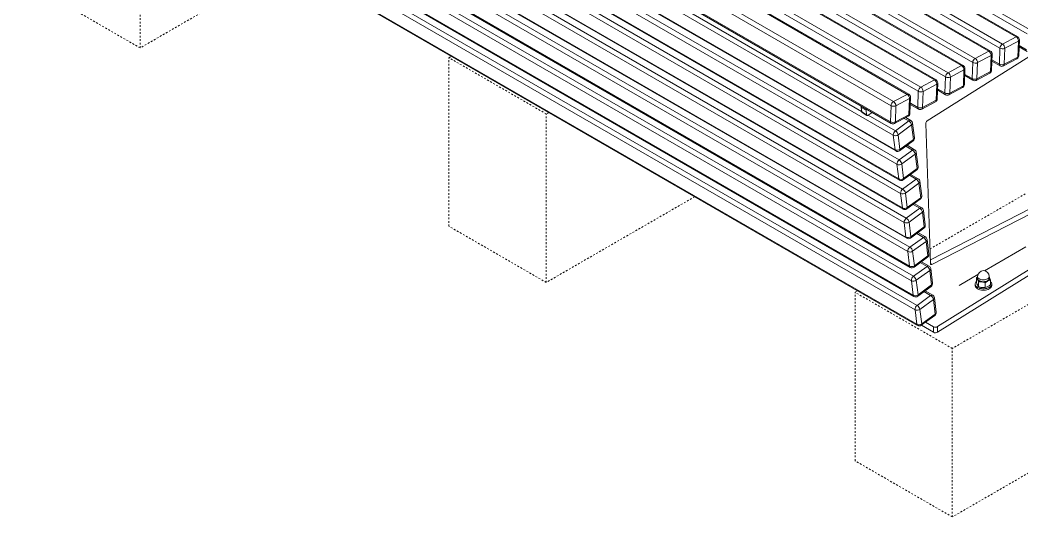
# Model space of a CAD drawing. Header units: inches. Extents: x -7 to 252, y -1 to 205.
# Drawn here: x 161.1 to 218.5, y 41.3 to 69.7 of the extents above; entities that cross this region are included whole.
import ezdxf

# ---------------------------------------------------------------- set-up
doc = ezdxf.new("R2010")
doc.units = ezdxf.units.IN
doc.linetypes.add('HIDDEN', pattern=[1.905, 1.27, -0.635])
doc.layers.add('ZANO_R', color=7, linetype='Continuous', lineweight=0)
doc.layers.add('ZANO_R_przerywana', color=250, linetype='HIDDEN', lineweight=0)

msp = doc.modelspace()

# ---------------------------------------------------------------- linework, layer by layer
at = {"layer": 'ZANO_R'}
for p, q in [((218.16745, 68.78542), (168.33608, 97.55246)), ((218.25999, 68.79192), (168.42862, 97.55896)), ((218.80129, 68.95952), (168.96992, 97.72656)), ((169.11487, 97.96404), (218.94624, 69.197)), ((167.55729, 97.14088), (217.38866, 68.37385)), ((216.60987, 67.96227), (166.7785, 96.72931)), ((216.70241, 67.96877), (166.87104, 96.7358)), ((217.24371, 68.13637), (167.41234, 96.9034)), ((215.05229, 67.13912), (165.22092, 95.90616)), ((215.14483, 67.14562), (165.31346, 95.91265)), ((215.68613, 67.31321), (165.85476, 96.08025)), ((165.99971, 96.31773), (215.83108, 67.5507)), ((214.12855, 66.49006), (164.29718, 95.2571)), ((164.44213, 95.49458), (214.2735, 66.72754)), ((162.88455, 94.67143), (212.71592, 65.90439)), ((213.49471, 66.31597), (163.66334, 95.083)), ((213.58725, 66.32246), (163.75588, 95.0895)), ((211.93713, 65.49282), (162.10576, 94.25985)), ((212.02967, 65.49931), (162.1983, 94.26635)), ((212.57097, 65.66691), (162.7396, 94.43395)), ((211.01339, 64.84376), (161.18202, 93.6108)), ((161.32697, 93.84828), (211.15834, 65.08124)), ((161.14911, 92.69248), (210.98048, 63.92544)), ((161.18976, 92.59549), (211.02113, 63.82845)), ((211.14156, 63.15378), (161.31019, 91.92082)), ((161.42963, 92.17045), (209.32763, 64.51953)), ((161.41385, 91.08853), (211.24521, 62.32149)), ((161.45339, 91.01906), (211.28476, 62.25203)), ((211.34887, 61.48921), (161.5175, 90.25624)), ((161.63695, 90.50588), (211.46832, 61.73885)), ((161.62116, 89.42396), (211.45253, 60.65692)), ((161.6607, 89.35449), (211.49207, 60.58745)), ((211.55619, 59.82463), (161.72482, 88.59167)), ((161.84426, 88.84131), (211.67563, 60.07427)), ((161.82847, 87.75939), (211.65984, 58.99235)), ((161.86802, 87.68992), (211.69938, 58.92288)), ((211.7635, 58.16006), (161.93213, 86.9271)), ((162.05158, 87.17674), (211.88295, 58.4097)), ((162.03579, 86.09481), (211.86716, 57.32778)), ((162.07533, 86.02535), (211.9067, 57.25831)), ((162.25889, 85.51217), (212.09026, 56.74513)), ((211.97082, 56.49549), (162.13945, 85.26253)), ((162.2431, 84.43024), (212.07447, 55.6632)), ((162.28264, 84.36078), (212.11401, 55.59374)), ((162.46621, 83.84759), (212.29758, 55.08056)), ((212.17813, 54.83092), (162.34676, 83.59796)), ((162.45042, 82.76567), (212.28179, 53.99863)), ((162.48996, 82.6962), (212.32133, 53.92917)), ((162.67352, 82.18302), (212.50489, 53.41598)), ((212.38545, 53.16635), (162.55408, 81.93338)), ((162.65773, 81.1011), (212.4891, 52.33406)), ((162.69727, 81.03163), (212.52864, 52.26459)), ((213.07831, 63.973), (221.18834, 69.09746)), ((217.38866, 68.37385), (218.16745, 68.78542)), ((218.30076, 68.54108), (217.52197, 68.12951)), ((218.26785, 67.62276), (218.30076, 68.54108)), ((218.32538, 67.69607), (218.35829, 68.61439)), ((218.34648, 68.28476), (218.76838, 68.0412)), ((215.83108, 67.5507), (216.60987, 67.96227)), ((216.74319, 67.71793), (215.9644, 67.30636)), ((216.71027, 66.79961), (216.74319, 67.71793)), ((216.7678, 66.87292), (216.80071, 67.79124)), ((217.2108, 67.21805), (217.24371, 68.13637)), ((217.52197, 68.12951), (217.48906, 67.21119)), ((218.3439, 68.21273), (218.80903, 67.94421)), ((214.2735, 66.72754), (215.05229, 67.13912)), ((215.65322, 66.39489), (215.68613, 67.31321)), ((215.9644, 67.30636), (215.93148, 66.38804)), ((216.78632, 67.38957), (217.25145, 67.12106)), ((216.7889, 67.4616), (217.2108, 67.21805)), ((217.44184, 67.1175), (218.22063, 67.52908)), ((217.48906, 67.21119), (218.26785, 67.62276)), ((215.18561, 66.89478), (214.40682, 66.4832)), ((215.15269, 65.97646), (215.18561, 66.89478)), ((215.21022, 66.04976), (215.24313, 66.96808)), ((215.22874, 66.56642), (215.69387, 66.29791)), ((215.23132, 66.63845), (215.65322, 66.39489)), ((215.88426, 66.29435), (216.66305, 66.70593)), ((215.93148, 66.38804), (216.71027, 66.79961)), ((212.71592, 65.90439), (213.49471, 66.31597)), ((213.62803, 66.07163), (212.84924, 65.66005)), ((213.59511, 65.15331), (213.62803, 66.07163)), ((213.65264, 65.22661), (213.68555, 66.14493)), ((214.09564, 65.57174), (214.12855, 66.49006)), ((214.40682, 66.4832), (214.3739, 65.56488)), ((214.3739, 65.56488), (215.15269, 65.97646)), ((211.15834, 65.08124), (211.93713, 65.49282)), ((212.53806, 64.74859), (212.57097, 65.66691)), ((212.84924, 65.66005), (212.81632, 64.74173)), ((213.67116, 65.74327), (214.13629, 65.47476)), ((213.67374, 65.8153), (214.09564, 65.57174)), ((214.32668, 65.4712), (215.10547, 65.88277)), ((209.30273, 64.82047), (209.30016, 64.74875)), ((210.98048, 63.92544), (211.01339, 64.84376)), ((211.29166, 64.8369), (211.25874, 63.91858)), ((212.07045, 65.24848), (211.29166, 64.8369)), ((212.03753, 64.33016), (212.07045, 65.24848)), ((212.09506, 64.40346), (212.12797, 65.32178)), ((212.11358, 64.92012), (212.57871, 64.6516)), ((212.11616, 64.99215), (212.53806, 64.74859)), ((212.7691, 64.64805), (213.54789, 65.05962)), ((212.81632, 64.74173), (213.59511, 65.15331)), ((209.30016, 64.74875), (209.57855, 64.58804)), ((209.33107, 64.4908), (209.30016, 64.74875)), ((209.33107, 64.4908), (209.60946, 64.33009)), ((209.35485, 64.44871), (209.63323, 64.288)), ((209.58112, 64.65976), (209.57855, 64.58804)), ((209.60946, 64.33009), (209.57855, 64.58804)), ((209.92336, 64.46218), (209.70339, 64.30111)), ((209.70453, 64.30195), (211.261, 63.40342)), ((211.25874, 63.91858), (212.03753, 64.33016)), ((211.21152, 63.82489), (211.99031, 64.23647)), ((211.261, 63.40342), (212.03357, 63.96911)), ((212.19127, 63.74013), (211.41871, 63.17444)), ((212.03357, 63.96911), (211.77111, 64.12062)), ((212.15049, 63.99097), (211.85192, 64.16333)), ((212.29493, 62.90784), (212.19127, 63.74013)), ((212.35107, 63.01253), (212.24741, 63.84481)), ((213.00117, 63.82861), (213.27257, 55.80871)), ((211.24521, 62.32149), (211.14156, 63.15378)), ((211.41871, 63.17444), (211.52237, 62.34215)), ((211.49947, 62.26369), (212.27203, 62.82938)), ((211.52237, 62.34215), (212.29493, 62.90784)), ((212.24088, 62.30453), (211.85751, 62.52585)), ((212.35781, 62.32639), (211.92574, 62.57582)), ((211.46832, 61.73885), (212.24088, 62.30453)), ((212.39858, 62.07556), (211.62602, 61.50987)), ((212.50224, 61.24327), (212.39858, 62.07556)), ((212.55839, 61.34796), (212.45473, 62.18024)), ((211.45253, 60.65692), (211.34887, 61.48921)), ((211.62602, 61.50987), (211.72968, 60.67758)), ((211.70678, 60.59911), (212.47934, 61.1648)), ((211.72968, 60.67758), (212.50224, 61.24327)), ((212.4482, 60.63996), (212.06482, 60.86128)), ((212.56512, 60.66182), (212.13306, 60.91125)), ((211.67563, 60.07427), (212.4482, 60.63996)), ((212.6059, 60.41099), (211.83334, 59.8453)), ((212.70956, 59.5787), (212.6059, 60.41099)), ((212.7657, 59.68338), (212.66204, 60.51567)), ((211.65984, 58.99235), (211.55619, 59.82463)), ((211.83334, 59.8453), (211.93699, 59.01301)), ((213.26537, 56.02137), (220.97398, 59.99034)), ((213.35151, 55.76168), (221.25237, 59.82963)), ((211.91409, 58.93454), (212.68666, 59.50023)), ((211.93699, 59.01301), (212.70956, 59.5787)), ((212.65551, 58.97539), (212.27214, 59.19671)), ((212.77244, 58.99725), (212.34037, 59.24667)), ((211.88295, 58.4097), (212.65551, 58.97539)), ((212.81321, 58.74641), (212.04065, 58.18072)), ((212.91687, 57.91413), (212.81321, 58.74641)), ((212.97302, 58.01881), (212.86936, 58.8511)), ((211.86716, 57.32778), (211.7635, 58.16006)), ((212.04065, 58.18072), (212.14431, 57.34844)), ((212.12141, 57.26997), (212.89397, 57.83566)), ((212.14431, 57.34844), (212.91687, 57.91413)), ((212.86283, 57.31082), (212.47945, 57.53213)), ((212.97975, 57.33268), (212.54769, 57.5821)), ((213.67281, 52.20031), (222.4667, 57.68875)), ((213.67281, 51.87883), (222.4667, 57.36728)), ((212.09026, 56.74513), (212.86283, 57.31082)), ((213.02053, 57.08184), (212.24797, 56.51615)), ((213.12419, 56.24956), (213.02053, 57.08184)), ((213.18033, 56.35424), (213.07667, 57.18653)), ((212.07447, 55.6632), (211.97082, 56.49549)), ((212.24797, 56.51615), (212.35162, 55.68387)), ((212.35162, 55.68387), (213.12419, 56.24956)), ((218.72989, 56.76177), (216.36934, 55.39905)), ((212.29758, 55.08056), (213.07014, 55.64625)), ((212.32872, 55.6054), (213.10129, 56.17109)), ((213.07014, 55.64625), (212.68677, 55.86756)), ((213.18707, 55.66811), (212.755, 55.91753)), ((213.27263, 55.80722), (213.35151, 55.76168)), ((213.22784, 55.41727), (212.45528, 54.85158)), ((213.3315, 54.58498), (213.22784, 55.41727)), ((213.38765, 54.68967), (213.28399, 55.52195)), ((215.98492, 55.17713), (214.91319, 54.55843)), ((215.9677, 55.07118), (215.9677, 54.9667)), ((216.63699, 54.9667), (216.63699, 55.07118)), ((212.28179, 53.99863), (212.17813, 54.83092)), ((212.45528, 54.85158), (212.55894, 54.01929)), ((212.53604, 53.94082), (213.3086, 54.50651)), ((212.55894, 54.01929), (213.3315, 54.58498)), ((215.82991, 54.63719), (215.82991, 54.55683)), ((215.90715, 54.99396), (215.96771, 55.04245)), ((215.90715, 54.99396), (215.90715, 54.72417)), ((216.01304, 54.76581), (216.01304, 54.49602)), ((216.40824, 54.70468), (216.40824, 54.43489)), ((216.63699, 55.0259), (216.64461, 55.01161)), ((216.69755, 54.87169), (216.69755, 54.6019)), ((216.77479, 54.55683), (216.77479, 54.6372)), ((208.9481, 54.16829), (209.08954, 54.24994)), ((212.50489, 53.41598), (213.27745, 53.98168)), ((213.27745, 53.98168), (212.89408, 54.20299)), ((213.39438, 54.00353), (212.96232, 54.25296)), ((213.43516, 53.7527), (212.6626, 53.18701)), ((213.53882, 52.92041), (213.43516, 53.7527)), ((213.59496, 53.0251), (213.4913, 53.85738)), ((212.4891, 52.33406), (212.38545, 53.16635)), ((212.6626, 53.18701), (212.76625, 52.35472)), ((212.74335, 52.27625), (213.51592, 52.84194)), ((212.76625, 52.35472), (213.53882, 52.92041)), ((212.74761, 52.27936), (213.44584, 51.87628)), ((212.99309, 52.45912), (213.44584, 52.19775)), ((213.44584, 51.87628), (213.44584, 52.19775)), ((213.67281, 52.20031), (213.67281, 51.87883))]:
    msp.add_line(p, q, dxfattribs=at)
at = {"layer": 'ZANO_R', "flags": 128}
for points in [[(209.60946, 64.33009), (209.61316, 64.31375), (209.61991, 64.30037), (209.62947, 64.29047), (209.64145, 64.28442), (209.6554, 64.28247), (209.67077, 64.28468), (209.68698, 64.29098), (209.70339, 64.30111)], [(216.53898, 54.93458), (216.48461, 54.90916), (216.42228, 54.89083), (216.3547, 54.88037), (216.28484, 54.87826), (216.21574, 54.88458), (216.15042, 54.89905), (216.09175, 54.92105), (216.04228, 54.94961), (216.00418, 54.98348), (215.97911, 55.02118), (215.96816, 55.06107), (215.9677, 55.07118)], [(216.63642, 54.36398), (216.57333, 54.33342), (216.50201, 54.30965), (216.42463, 54.29339), (216.34353, 54.28513), (216.26118, 54.28513), (216.18007, 54.29339), (216.10269, 54.30965), (216.03137, 54.33342), (215.96828, 54.36398), (215.91535, 54.4004), (215.87418, 54.44156), (215.84601, 54.48624), (215.83171, 54.53306), (215.82991, 54.55683)], [(216.63642, 54.44434), (216.57333, 54.41379), (216.50201, 54.39002), (216.42463, 54.37376), (216.34353, 54.3655), (216.26118, 54.3655), (216.18007, 54.37376), (216.10269, 54.39002), (216.03137, 54.41379), (215.96828, 54.44434), (215.91535, 54.48076), (215.87418, 54.52193), (215.84601, 54.56661), (215.83171, 54.61343), (215.83171, 54.66097), (215.84601, 54.70779), (215.87417, 54.75246), (215.90715, 54.78664)], [(215.90715, 54.99396), (215.93309, 54.95682), (215.96009, 54.90572)], [(216.54594, 54.81805), (216.49192, 54.79262), (216.43014, 54.77399), (216.36313, 54.76292), (216.29362, 54.75986), (216.22448, 54.76495), (216.15852, 54.77796), (216.09846, 54.79837), (216.04674, 54.82535), (216.00548, 54.85778), (215.97638, 54.89435), (215.96062, 54.93354), (215.95886, 54.97377), (215.9677, 55.00587)], [(216.01304, 54.49602), (215.9871, 54.53316), (215.96009, 54.58425)], [(215.9677, 54.9667), (215.96816, 54.95659), (215.97911, 54.9167), (216.00418, 54.879), (216.04228, 54.84513), (216.09175, 54.81657), (216.15042, 54.79457), (216.21574, 54.7801), (216.28484, 54.77378), (216.3547, 54.7759), (216.42228, 54.78635), (216.48461, 54.80469), (216.53898, 54.8301)], [(216.01304, 54.76581), (216.10985, 54.76958), (216.21064, 54.76109)], [(216.40824, 54.70468), (216.51566, 54.7907), (216.5529, 54.81403)], [(216.5529, 54.49256), (216.51566, 54.4729), (216.40824, 54.43489)], [(216.69755, 54.78664), (216.73052, 54.75246), (216.75869, 54.70778), (216.77299, 54.66096), (216.77299, 54.61343), (216.75869, 54.56661), (216.73053, 54.52193), (216.68935, 54.48076), (216.63642, 54.44434)], [(216.64461, 55.01161), (216.64084, 55.01958), (216.637, 55.02667)], [(216.69755, 54.87169), (216.67161, 54.94633), (216.64461, 55.01161)], [(216.40824, 54.43489), (216.31143, 54.43112), (216.21064, 54.43962)]]:
    msp.add_lwpolyline(points, dxfattribs=at)
at = {"layer": 'ZANO_R'}
for centre, radius, start, end in [((217.54498, 68.11546), 0.302, 121.1738316, 176.0303481), ((217.22999, 68.12873), 0.29199, 0.151557, 57.083598), ((218.21952, 68.70607), 0.09491, 64.7611518, 123.2696255), ((218.00878, 68.54031), 0.29199, 0.1515478, 57.0835953), ((218.16157, 68.62144), 0.19685, 357.9472048, 60.0026883), ((218.26632, 68.62734), 0.09288, 291.766905, 351.9845553), ((216.66194, 67.88291), 0.09491, 64.761052, 123.2695219), ((216.4512, 67.71716), 0.29199, 0.1517037, 57.0834276), ((216.60399, 67.79829), 0.19685, 357.9472048, 60.0026883), ((216.70874, 67.80419), 0.09288, 291.7669856, 351.9844746), ((217.38979, 68.41468), 0.31432, 242.3069062, 294.8690694), ((218.12865, 67.70312), 0.19685, 297.855622, 357.9472048), ((218.23341, 67.70902), 0.09288, 291.7665255, 351.9848439), ((215.10436, 67.05976), 0.09491, 64.7610139, 123.2696338), ((214.89362, 66.89401), 0.29199, 0.1517224, 57.0834326), ((215.04641, 66.97513), 0.19685, 357.9472048, 60.0026883), ((215.9874, 67.29231), 0.302, 121.1738481, 176.0303188), ((215.83221, 67.59153), 0.31432, 242.3068246, 294.8691017), ((215.67241, 67.30558), 0.29199, 0.1517106, 57.0834326), ((217.3108, 67.20295), 0.10113, 171.4152764, 234.0681013), ((217.35687, 67.49636), 0.31432, 242.3069151, 294.8690605), ((217.34986, 67.29154), 0.19685, 240.0026883, 297.855622), ((217.3888, 67.20297), 0.10059, 301.821044, 4.6834163), ((218.16759, 67.61455), 0.1006, 301.8224962, 4.681964), ((214.42982, 66.46916), 0.30199, 121.1736973, 176.0304825), ((214.11483, 66.48243), 0.29199, 0.1513925, 57.0835535), ((215.15116, 66.98103), 0.09288, 291.7669342, 351.984526), ((216.57107, 66.87997), 0.19685, 297.855622, 357.9472048), ((216.61001, 66.7914), 0.10059, 301.8211571, 4.6832443), ((216.67583, 66.88587), 0.09288, 291.7665043, 351.984956), ((213.54678, 66.23661), 0.09491, 64.7603007, 123.270014), ((213.33604, 66.07085), 0.29199, 0.1517129, 57.0832331), ((213.48883, 66.15198), 0.19685, 357.9472048, 60.0026883), ((213.59358, 66.15788), 0.09288, 291.7672604, 351.9839804), ((214.27463, 66.76838), 0.31432, 242.3067263, 294.8691219), ((215.0135, 66.05681), 0.19685, 297.855622, 357.9472048), ((215.05243, 65.96825), 0.1006, 301.8225686, 4.6818917), ((215.11825, 66.06271), 0.09288, 291.7668243, 351.984636), ((215.75322, 66.3798), 0.10113, 171.4153515, 234.0679758), ((215.79929, 66.67321), 0.31432, 242.3069897, 294.8689366), ((215.79228, 66.46839), 0.19685, 240.0026883, 297.855622), ((215.83122, 66.37982), 0.10059, 301.8211561, 4.6831864), ((211.9892, 65.41346), 0.09491, 64.7604102, 123.2699046), ((211.77846, 65.2477), 0.29199, 0.151718, 57.0832281), ((211.93125, 65.32883), 0.19685, 357.9472048, 60.0026883), ((212.87224, 65.646), 0.30199, 121.1736771, 176.0304898), ((212.71705, 65.94522), 0.31432, 242.3067061, 294.8691175), ((212.55725, 65.65928), 0.29199, 0.1517053, 57.0832408), ((214.19564, 65.55665), 0.10114, 171.4163008, 234.0665088), ((214.24171, 65.85006), 0.31432, 242.3066359, 294.8692904), ((214.23471, 65.64524), 0.19685, 240.0026883, 297.855622), ((214.27364, 65.55667), 0.10059, 301.8218261, 4.6825752), ((211.31467, 64.82285), 0.302, 121.173916, 176.0300749), ((211.15947, 65.12208), 0.31432, 242.3071785, 294.8688752), ((210.99967, 64.83613), 0.29199, 0.1517129, 57.0832331), ((212.036, 65.33473), 0.09288, 291.7672167, 351.9839786), ((213.45592, 65.23366), 0.19685, 297.855622, 357.9472048), ((213.49485, 65.1451), 0.10059, 301.8219116, 4.6824898), ((213.56067, 65.23956), 0.09288, 291.7663595, 351.9848813), ((209.38341, 64.4926), 0.05237, 181.9685163, 236.9472412), ((211.89834, 64.41051), 0.19685, 297.855622, 357.9472048), ((211.93727, 64.32194), 0.10059, 301.8218392, 4.6825622), ((212.00309, 64.41641), 0.09288, 291.7669634, 351.9842774), ((212.63806, 64.7335), 0.10114, 171.4166698, 234.0661397), ((212.68413, 65.0269), 0.31432, 242.3067223, 294.8691013), ((212.67713, 64.82209), 0.19685, 240.0026883, 297.855622), ((212.71606, 64.73352), 0.10059, 301.8219116, 4.6824898), ((211.08048, 63.91034), 0.10113, 171.4153775, 234.0674825), ((211.12655, 64.20375), 0.31432, 242.3067636, 294.86906), ((211.11955, 63.99893), 0.19685, 240.0026883, 297.855622), ((211.15848, 63.91037), 0.10059, 301.8219116, 4.6824898), ((212.10847, 63.89211), 0.10742, 66.9678936, 134.2101481), ((211.85229, 63.67546), 0.34509, 10.8007374, 58.3122402), ((212.05208, 63.82049), 0.19685, 7.0993653, 60.0026883), ((212.13105, 63.83983), 0.11647, 301.1345692, 2.454911), ((213.18308, 63.82423), 0.18196, 125.1558544, 178.6202817), ((211.43872, 63.16499), 0.29738, 126.6996739, 182.159995), ((211.26271, 63.39786), 0.27249, 243.6021632, 304.9246789), ((211.07974, 63.10977), 0.34509, 10.8003995, 58.3125221), ((212.15573, 62.9882), 0.19685, 306.2125692, 7.0993653), ((212.21741, 62.88789), 0.08005, 313.0279199, 14.4343253), ((212.2347, 63.00754), 0.11647, 301.1344762, 2.4545171), ((211.36636, 62.56557), 0.27249, 243.6021067, 304.9248339), ((211.33208, 62.32495), 0.08694, 182.2812496, 237.0172277), ((211.38317, 62.42251), 0.19685, 240.0026883, 306.2125692), ((211.44484, 62.3222), 0.08005, 313.0278473, 14.4334694), ((212.31578, 62.22754), 0.10742, 66.9682969, 134.2097447), ((212.05961, 62.01089), 0.34509, 10.8004384, 58.3125393), ((212.25939, 62.15591), 0.19685, 7.0993653, 60.0026883), ((212.33836, 62.17525), 0.11647, 301.1345692, 2.454911), ((211.64604, 61.50041), 0.29738, 126.699543, 182.1599444), ((211.47002, 61.73329), 0.27249, 243.6025456, 304.9242965), ((211.28704, 61.4452), 0.34509, 10.800618, 58.3118541), ((212.36305, 61.32363), 0.19685, 306.2125692, 7.0993653), ((212.42472, 61.22332), 0.08005, 313.028414, 14.4329027), ((212.44202, 61.34297), 0.11647, 301.1348674, 2.4546128), ((211.57368, 60.901), 0.27249, 243.6020031, 304.924839), ((211.53941, 60.66039), 0.08695, 182.284504, 237.0138034), ((211.59049, 60.75794), 0.19685, 240.0026883, 306.2125692), ((211.65216, 60.65763), 0.08005, 313.0268679, 14.4344488), ((212.5231, 60.56297), 0.10742, 66.9681851, 134.2095499), ((212.26692, 60.34632), 0.34509, 10.8006957, 58.3118884), ((212.4667, 60.49134), 0.19685, 7.0993653, 60.0026883), ((212.54567, 60.51069), 0.11648, 301.1357487, 2.4532445), ((211.85335, 59.83584), 0.29737, 126.6992742, 182.1604375), ((211.67734, 60.06871), 0.27249, 243.6021592, 304.9248799), ((211.49436, 59.78063), 0.34509, 10.8007743, 58.3122033), ((212.57036, 59.65906), 0.19685, 306.2125692, 7.0993653), ((212.64934, 59.6784), 0.11647, 301.1344297, 2.4550505), ((212.63204, 59.55875), 0.08005, 313.0268679, 14.4344488), ((211.78099, 59.23643), 0.27249, 243.6025456, 304.9242965), ((211.74672, 58.99582), 0.08695, 182.2854185, 237.0128888), ((211.7978, 59.09336), 0.19685, 240.0026883, 306.2125692), ((211.85947, 58.99306), 0.08005, 313.0274347, 14.433882), ((212.73041, 58.8984), 0.10742, 66.9681315, 134.2099101), ((212.47424, 58.68175), 0.34509, 10.8007006, 58.3122771), ((212.67402, 58.82677), 0.19685, 7.0993653, 60.0026883), ((212.75299, 58.84611), 0.11647, 301.1345692, 2.454911), ((212.06066, 58.17127), 0.29737, 126.6994164, 182.1602098), ((211.88465, 58.40414), 0.27249, 243.6019426, 304.9248996), ((211.70168, 58.11606), 0.34509, 10.8007743, 58.3122033), ((212.77768, 57.99448), 0.19685, 306.2125692, 7.0993653), ((212.85664, 58.01383), 0.11648, 301.136047, 2.4529463), ((212.83935, 57.89417), 0.08005, 313.0274347, 14.433882), ((211.98831, 57.57185), 0.27249, 243.6020575, 304.9245877), ((211.95404, 57.33124), 0.08695, 182.2842448, 237.0140626), ((212.00511, 57.42879), 0.19685, 240.0026883, 306.2125692), ((212.06679, 57.32848), 0.08005, 313.0282032, 14.4340419), ((212.93773, 57.23382), 0.10742, 66.968541, 134.2099542), ((212.68155, 57.01717), 0.34509, 10.8005852, 58.3123925), ((212.88133, 57.1622), 0.19685, 7.0993653, 60.0026883), ((212.96031, 57.18154), 0.11647, 301.1348674, 2.4546128), ((212.26798, 56.5067), 0.29738, 126.6997887, 182.159923), ((212.09197, 56.73957), 0.27249, 243.602171, 304.9248681), ((211.90899, 56.45148), 0.34509, 10.8006275, 58.3123501), ((212.98499, 56.32991), 0.19685, 306.2125692, 7.0993653), ((213.04667, 56.2296), 0.08004, 313.0270697, 14.4351754), ((213.06397, 56.34925), 0.11647, 301.1337499, 2.4552434), ((212.19562, 55.90728), 0.27249, 243.6024313, 304.9246078), ((212.16135, 55.66667), 0.08694, 182.2823811, 237.0159263), ((212.2741, 55.66391), 0.08005, 313.028414, 14.4329027), ((213.14504, 55.56925), 0.10742, 66.9680528, 134.2095352), ((212.88887, 55.3526), 0.34509, 10.8006275, 58.3123501), ((213.08865, 55.49762), 0.19685, 7.0993653, 60.0026883), ((213.32258, 55.80289), 0.05035, 173.3635145, 305.0691718), ((212.21243, 55.76422), 0.19685, 240.0026883, 306.2125692), ((212.47529, 54.84213), 0.29738, 126.699417, 182.1598993), ((212.11631, 54.78691), 0.34509, 10.8005065, 58.3120776), ((213.16762, 55.51696), 0.11647, 301.1342709, 2.4552093), ((216.30235, 55.07118), 0.33464, 0, 180), ((216.47124, 55.08664), 0.16647, 294.0111002, 354.6707507), ((212.29928, 55.075), 0.27249, 243.6020575, 304.9245877), ((213.19231, 54.66534), 0.19685, 306.2125692, 7.0993653), ((213.25398, 54.56503), 0.08005, 313.028414, 14.4329027), ((213.27128, 54.68468), 0.11647, 301.1348674, 2.4546128), ((217.03934, 55.07265), 1.18461, 197.1080404, 204.3484489), ((216.07395, 54.95884), 0.12564, 147.7430675, 205.0107771), ((216.23001, 55.08396), 0.32345, 213.43837, 266.5670066), ((214.87886, 54.4166), 1.18672, 17.1135043, 24.340867), ((216.34959, 55.30068), 0.8722, 247.302899, 260.8335489), ((216.30295, 55.29713), 0.54393, 260.2293342, 297.3565438), ((216.07162, 53.89975), 0.87248, 67.3048401, 80.831094), ((216.47124, 54.98217), 0.16647, 294.0111002, 354.6707507), ((216.45254, 55.00031), 0.2048, 297.1325827, 333.8689268), ((216.49772, 54.95971), 0.15578, 290.7433582, 19.4602243), ((216.82395, 54.34435), 0.54228, 103.4790217, 119.9896795), ((216.1063, 55.2337), 0.8653, 301.0720428, 313.1011097), ((216.52703, 54.95867), 0.11967, 336.061403, 23.8709604), ((216.53863, 54.58021), 0.23732, 294.3342898, 354.3463681), ((212.40294, 54.24271), 0.27249, 243.602171, 304.9248681), ((212.36867, 54.0021), 0.08695, 182.2856778, 237.0126295), ((212.41974, 54.09965), 0.19685, 240.0026883, 306.2125692), ((212.48142, 53.99934), 0.08004, 313.0261559, 14.4351608), ((213.35235, 53.90468), 0.10742, 66.967941, 134.2093403), ((213.09618, 53.68803), 0.34509, 10.8006066, 58.3117535), ((213.29596, 53.83305), 0.19685, 7.0993653, 60.0026883), ((212.68261, 53.17756), 0.29737, 126.6991632, 182.1605485), ((212.32362, 53.12234), 0.34509, 10.8009635, 58.3120142), ((213.37493, 53.8524), 0.11648, 301.136047, 2.4529463), ((212.5066, 53.41042), 0.27249, 243.6019988, 304.9250403), ((213.39962, 53.00077), 0.19685, 306.2125692, 7.0993653), ((213.4613, 52.90046), 0.08004, 313.0263012, 14.4350156), ((213.47859, 53.02011), 0.11647, 301.1342709, 2.4552093), ((212.61025, 52.57814), 0.2725, 243.6027141, 304.924325), ((212.57598, 52.33752), 0.08694, 182.2844134, 237.0145735), ((212.62706, 52.43508), 0.19685, 240.0026883, 306.2125692), ((212.68873, 52.33477), 0.08005, 313.0274347, 14.433882), ((213.55694, 52.41107), 0.24051, 242.4886254, 298.8002118), ((213.55694, 52.08959), 0.24051, 242.4886254, 298.8002118)]:
    msp.add_arc(centre, radius, start, end, dxfattribs=at)
at = {"layer": 'ZANO_R_przerywana', "ltscale": 0.05}
for p, q in [((168.02512, 68.14846), (168.02512, 77.79261)), ((176.51956, 73.05219), (168.02512, 68.14846)), ((168.02512, 68.14846), (162.45737, 71.36265)), ((185.70272, 67.58754), (185.84418, 67.6692)), ((191.27048, 64.37335), (185.70272, 67.58754)), ((185.70272, 57.94339), (185.70272, 67.58754)), ((191.41194, 64.45501), (191.27048, 64.37335)), ((191.27048, 54.7292), (191.27048, 64.37335)), ((213.24415, 56.64835), (218.69166, 59.79313)), ((199.76492, 59.63293), (191.27048, 54.7292)), ((191.27048, 54.7292), (185.70272, 57.94339)), ((224.25942, 56.57894), (214.51585, 50.9541)), ((214.51585, 50.9541), (208.9481, 54.16829)), ((208.9481, 44.52414), (208.9481, 54.16829)), ((214.51585, 41.30995), (214.51585, 50.9541)), ((224.25942, 46.93479), (214.51585, 41.30995)), ((214.51585, 41.30995), (208.9481, 44.52414))]:
    msp.add_line(p, q, dxfattribs=at)

doc.saveas('drawing.dxf')
